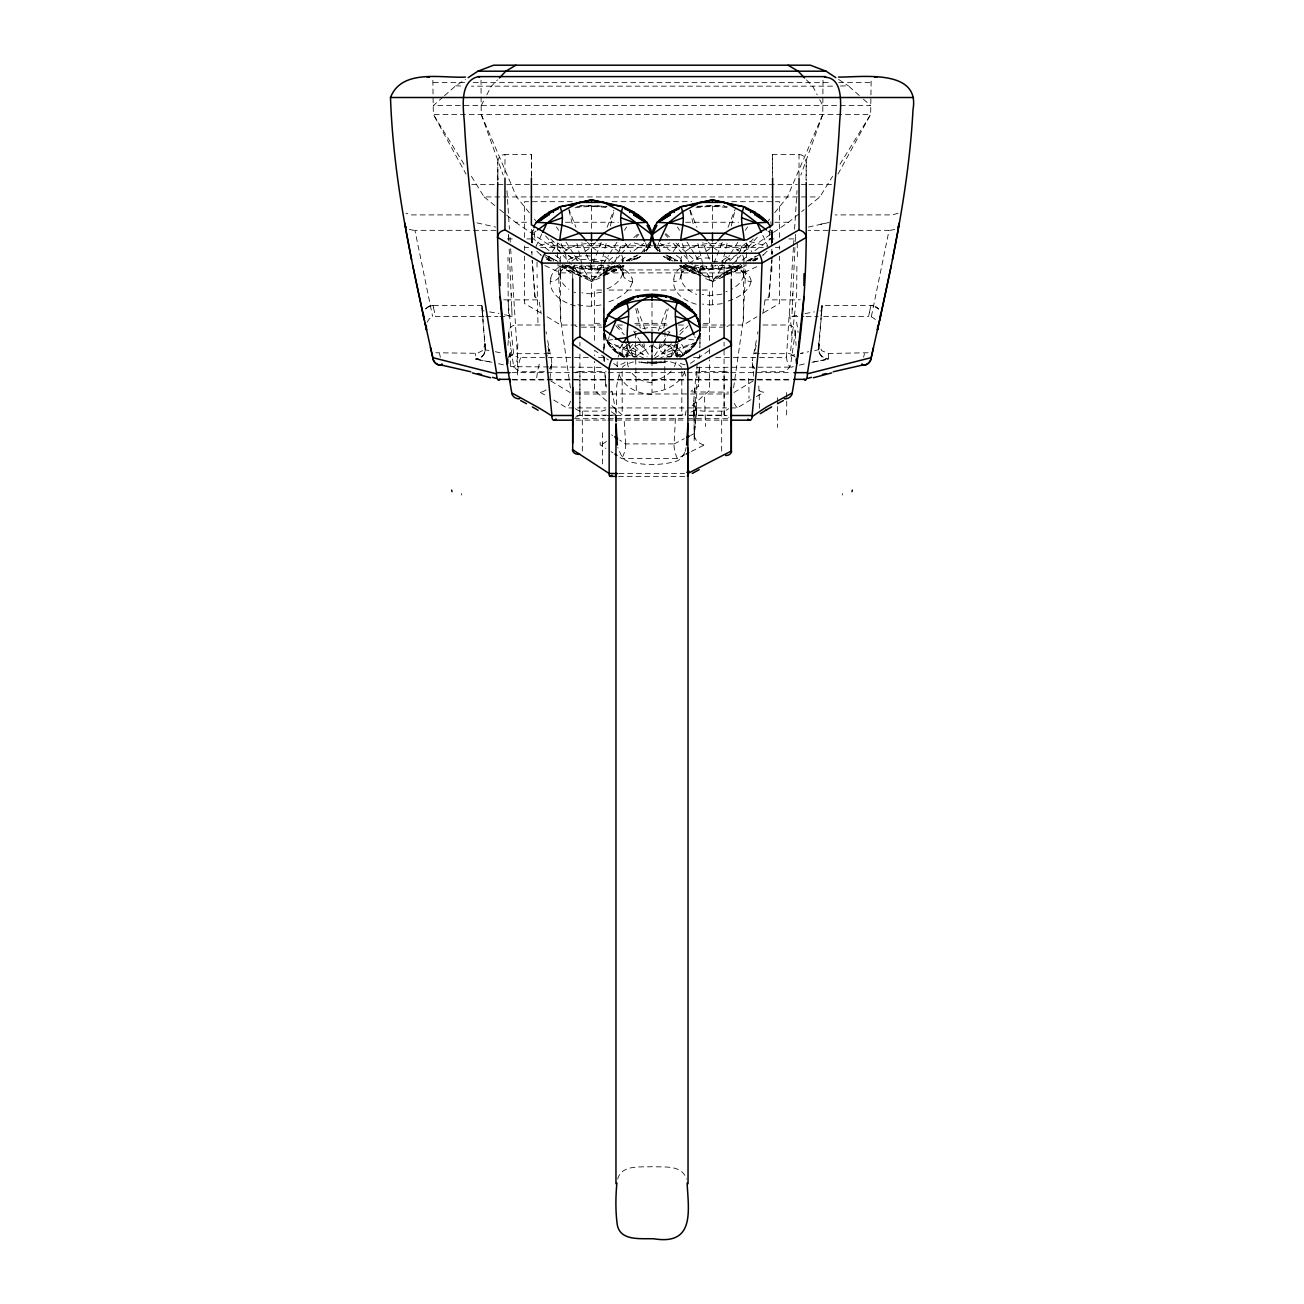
<?xml version="1.0" encoding="UTF-8"?>
<svg xmlns="http://www.w3.org/2000/svg" width="1304" height="1304" viewBox="0 0 1304 1304"><rect width="100%" height="100%" fill="white"/><g stroke="black" fill="none" stroke-linecap="round" stroke-linejoin="round"><path stroke-width="0.75" stroke-dasharray="5 3.75" d="M497.769 180.865L497.769 162.006L497.981 179.577M536.058 231.069L531.462 234.361L532.602 242.674L531.755 231.916L532.016 242.381M560.068 265.788L560.068 273.661A31.541 20.929 -0.1 0 0 568.821 289.211M560.068 264.484L560.068 259.887M572.701 278.942L572.701 269.651A7.319 6.308 -2.3 0 1 574.331 265.69M579.921 354.052L579.905 415.128L575.423 417.28M579.921 346.114L579.921 342.235M579.921 275.503L579.921 267.858M591.543 263.962L591.543 256.366M591.543 254.459L591.56 246.847L595.618 242.316M591.527 254.948L591.527 243.375M603.948 274.329L603.948 267.418L603.964 271.395M626.817 357.296L626.833 344.908L628.593 351.298L634.2 357.198A25.167 17.392 0 0 1 626.931 343.343M652 360.784L652.016 344.875L668.887 357.133M700.052 274.329L700.052 267.418L700.036 271.395M712.473 260.164L712.489 252.552M712.489 250.661L712.489 246.847L716.548 242.316M724.079 350.059L724.079 415.128L728.626 417.361M724.079 346.114L724.079 342.235M731.299 276.22L731.299 269.651A7.319 6.308 0 0 0 729.702 265.657M799.026 176.562L799.026 154.622L772.62 154.622L772.424 175.877M591.511 305.967L591.527 242.935M615.961 422.186L616.808 385.185L619.808 371.2M677.037 343.865L676.988 355.177M699.906 347.5L700.036 332.944M796.891 266.391L796.614 299.871L800.346 299.757M818.782 349.081L821.96 308.331M591.527 296.611L591.543 294.981L591.527 296.774M700.036 336.807L700.052 333.221L699.889 347.5M746.67 248.754L746.703 243.424M485.218 347.777L485.235 349.765L485.186 343.8M712.44 304.663L712.473 242.935M772.587 230.156L772.424 242.544L772.604 229.26M818.814 343.8L819.01 351.135M868.105 352.765L828.431 353.465L821.683 350.711L818.814 343.881L822.025 305.446L870.958 305.413L874.902 306.261L878.44 308.999A9.617 9.617 0 0 0 870.958 305.413L870.485 307.581M828.431 353.465L828.382 359.17L811.512 362.382M600.166 442.3L600.15 444.794L605.952 448.429M746.638 252.324L742.97 321.876L733.582 387.924M806.019 179.577L806.231 162.006L806.231 180.865M821.96 308.396L822.025 305.429M794.918 247.434L791.903 316.383L804.03 316.383M632.57 282.707L632.179 278.225M772.066 254.41L772.18 251.427L771.886 258.583M792.147 309.814L792.229 307.467M792.669 295.747L792.767 293.4M699.351 366.962L698.406 386.359L691.006 391.249M699.286 368.722L698.406 386.359M675.407 418.502L674.087 443.898L625.627 443.898L619.644 440.051M507.924 345.413L508.788 332.911A7.221 7.009 0 0 1 515.96 324.989L544.86 325.006M795.212 241.599L795.554 235.975M795.521 235.975L795.636 234.361M793.419 247.434L786.491 356.937L794.527 354.884L792.522 355.389M793.549 245.413L794.054 237.295M794.576 229.194L797.021 190.661M485.186 343.865L485.023 346L481.975 305.478M508.299 338.779L509.049 329.961M772.245 238.061L772.245 231.916L771.397 242.674L772.245 238.061L772.245 239.838M549.995 378.698L551.478 364.631M769.849 230.091L769.115 238.925L777.005 238.925M822.987 80.196L822.791 114.393L800.835 175.095M690.941 412.129L696.743 409.179L695.309 424.338M821.145 315.975L822.025 305.772M485.023 346L485.186 344.109L482.317 350.711L477.313 353.319L435.895 352.765M696.743 409.179L694.25 434.33L694.853 438.6M694.25 434.232L694.217 432.129M769.001 297.019L771.805 260.376L769.001 297.019L765.024 299.871L762.791 313.873M695.162 425.87L694.331 433.531L690.533 435.471M771.984 242.381L772.538 234.361L767.942 231.069M673.972 279.512L673.793 281.648A7.205 5.933 0 0 0 680.998 275.714L682.986 271.053L681.503 272.78L691.283 265.886M762.987 325.006L788.04 324.989A7.221 7.009 0 0 1 795.196 332.911L790.746 363.8A9.601 9.324 0 0 1 781.259 371.738L761.878 371.738A9.65 9.356 0 0 1 759.498 371.444M795.081 357.003L790.322 353.726L796.141 299.871L765.024 299.871M550.924 368.69L551.771 362.61M622.481 262.886L623.002 259.887L623.002 273.661A9.617 7.922 0 0 0 632.619 281.582M757.559 333.905L757.966 331.672M756.336 340.572L752.408 360.54M838.016 174.051L870.664 114.393L871.154 80.212M676.026 356.774C687.012 352.276 697.868 343.637 699.824 331.249M869.393 312.634L868.578 316.383L820.151 316.383M869.377 312.699L870.371 308.103M686.165 447.533L685.187 451.314M871.398 316.383L889.067 230.335L808.024 230.335M678.716 355.748L678.716 356.66C688.919 352.569 698.08 343.669 699.824 332.455M550.891 278.225L550.451 281.582A9.617 7.922 0 0 0 560.068 273.661L560.101 272.764L559.905 275.095L560.818 271.33L559.97 272.634L562.48 269.406L561.372 270.401L567.403 266.163M686.148 410.793L685.138 415.128L724.16 415.128L724.079 371.477L696.173 371.477L693.598 402.675A9.617 7.84 0 0 0 703.166 411.135L721.683 411.135A9.633 7.873 0 0 0 728.643 408.706M485.023 351.037L485.218 349.863L489.277 350.515L487.256 350.14M660.15 343.539L658.813 349.342L652 359.578L652 343.327M663.72 328.054L668.186 308.689M863.623 357.214L864.454 353.661M606.132 243.522L600.052 268.934L591.527 281.566L559.775 265.429M610.337 225.918L614.086 210.27M727.062 243.522L720.982 268.934L712.473 281.566L703.948 277.866M731.267 225.918L735.016 210.27M756.222 345.495L754.201 353.677L760.069 353.677M531.755 233.693L532.602 230.417M484.909 351.51L484.599 352.455M626.947 356.97L630.419 349.994L629.702 350.841L635.162 346.261L640.215 343.946M646.213 251.15L651.055 242.381M617.672 1179.061C621.698 1164.456 640.264 1167.373 652 1166.705C663.736 1167.373 682.302 1164.456 686.328 1179.061M671.038 356.367L675.439 343.245M615.211 261.664L618.536 252.617M619.204 250.808L621.861 243.587M736.157 261.664L739.466 252.617M740.134 250.808L742.791 243.587M653.418 343.685L652 347.402L650.582 343.685M658.373 330.645L666.882 308.315M601.193 242.446L591.527 267.092L581.877 242.446M607.126 227.271L613.809 210.221M722.123 242.446L712.473 267.092L702.807 242.446M728.056 227.271L735.489 208.314M427.044 322.251L429.326 318.779L432.683 316.774M684.747 452.569L681.699 457.655A16.3 11.85 0 0 1 676.809 461.111C660.932 465.642 643.068 465.642 627.191 461.111A16.3 11.85 0 0 1 622.301 457.655L617.835 447.533M604.176 331.249C605.887 342.756 615.504 350.727 625.284 355.748L625.284 356.66L617.998 353.123L609.604 344.859L607.582 342.349L609.164 336.611M822.791 114.393L787.404 196.937L774.69 212.764M643.573 251.395L647.045 249.471L650.452 242.674M541.828 234.003L536.025 246.407L554.379 241.452M660.427 251.395L656.955 249.471L658.618 242.854M641.503 252.699L650.452 241.338M481.209 105.575L484.306 99.626M486.783 94.882L491.103 86.553L497.557 79.837M808.105 206.423L819.874 196.937L832.571 176.301M839.972 164.255L870.664 114.393L433.336 114.393L432.846 80.212M508.919 357.003L513.743 353.726A7.205 6.52 0.7 0 1 514.591 353.677L541.975 353.677M661.943 344.37L658.813 349.342L664.828 344.174M662.986 342.707L666.132 337.736M667.175 336.073L670.305 331.102M602.171 265.576L600.052 268.934L602.986 266.212M603.23 263.897L608.544 255.486M609.604 253.807L617.036 242.055M624.469 230.286L626.605 226.929M723.101 265.576L720.982 268.934L723.916 266.212M724.16 263.897L729.474 255.486M730.533 253.807L737.966 242.055M745.399 230.286L747.534 226.929M622.334 344.337L617.998 351.037L617.998 353.123L637.428 357.133M552.293 251.623L557.704 243.294M673.223 251.623L678.634 243.294M768.333 220.669L769.604 219.088M617.477 265.739L603.556 273.4L610.353 265.902M611.723 264.402L619.873 255.388M621.226 253.889L630.745 243.392M636.173 237.393L638.895 234.394M701.943 274.427L712.473 281.566L724.502 273.4L731.283 265.902M732.652 264.402L740.802 255.388M742.155 253.889L758.472 235.894M765.823 252.568A60.066 31.508 0 0 1 762.742 255.339L767.143 251.15M671.364 343.669L661.617 354.052L653.597 358.649M679.71 334.769L688.056 325.886M746.442 242.837L737.037 250.303M608.854 260.767L614.738 255.323M616.205 253.97L627.957 243.082M633.826 237.638L638.226 233.546M729.784 260.767L735.668 255.323M737.135 253.97L753.288 238.991M611.853 405.658L622.171 415.031L681.829 415.031L685.268 411.885M692.147 405.658L709.457 390.499L709.457 359.871M443.099 96.952L433.336 105.575L870.664 105.575L860.901 96.952M444.501 95.714L455.666 85.852L465.398 79.446M679.873 331.232L685.888 326.049M743.997 251.069L753.793 245.788L788.512 222.25L804.193 209.602M433.058 305.462L429.097 306.261L425.56 308.999A9.617 9.617 0 0 1 433.042 305.413L481.975 305.413M602.953 275.6L614.559 266.538L619.889 264.549M723.883 275.6L735.489 266.538L740.819 264.549M425.56 308.999L429.097 306.261M603.556 273.4L613.173 266.212M621.177 260.213L627.583 255.421M633.988 250.612L643.606 243.424M631.12 260.653L637.998 256.741M724.502 273.4L734.103 266.212M742.106 260.213L748.512 255.421M754.918 250.612L772.538 237.426M752.049 260.653L758.928 256.741M635.113 357.133L651.984 344.875L652 356.807M571.804 261.093L578.373 256.35M584.942 251.59L591.527 246.831L598.128 251.59M689.441 263.473L699.303 256.35M705.871 251.59L712.473 246.831L719.058 251.59M586.604 265.397L594.999 269.928L709.001 269.928L715.472 265.397M721.943 260.865L728.398 256.35M690.468 363.457L709.457 350.336M640.052 256.676L632.717 261.093M602.057 274.427L591.527 281.566L569.897 266.212M678.341 343.441L661.617 354.052L696.417 342.349L694.836 336.611M733.94 392.504L753.027 381.061M702.758 325.022L743.378 325.022L756.89 316.742M626.507 260.702L637.998 254.965M747.453 260.702L758.928 254.965M603.524 275.763L620.932 265.25M627.892 261.044L636.596 255.78M701.829 265.576L712.473 281.566L720.982 277.866L741.862 265.25M748.822 261.044L755.798 256.839M763.655 312.699L779.482 303.571L779.482 256.171M750.925 399.66L737.135 407.924L730.028 407.924M756.353 396.546L763.753 392.439M754.201 353.677L756.32 352.504M624.111 265.853L613.776 271.558L620.785 265.967A31.459 16.512 0 0 1 605.985 274.557M745.04 265.853L734.722 271.558L741.715 265.967A31.459 16.512 0 0 1 703.801 275.763M753.647 261.093L757.086 259.203M898.097 213.188L892.604 214.899L835.13 214.915M626.181 260.963L634.869 256.171M726.23 272.438L738.406 265.739M747.111 260.963L755.798 256.171M709.001 269.928L717.396 265.397M725.79 260.865L736.988 254.834M603.622 275.943L623.296 265.429M720.982 277.866L744.225 265.429M680.329 356.954C689.734 352.276 698.406 343.963 699.857 333.123A48.052 33.187 0 0 1 679.661 357.28M674.087 443.979L684.209 438.698M685.024 454.623L677.379 458.552L621.715 458.552L619.449 457.068M691.348 451.428L703.867 445.202L703.834 442.3M544.827 265.576L560.622 272.895L743.378 272.895L759.172 265.576M569.881 265.022L566.327 266.652L568.919 265.462M600.052 277.866L591.527 281.566L580.899 265.576M658.813 358.747L696.417 342.349M894.772 229.488L889.996 230.352M653.548 241.338L656.955 246.407L669.8 242.935M696.825 367.369L791.43 367.141M793.37 366.636L791.251 367.19M808.333 227.075L829.148 222.446M799.401 365.12L805.448 363.702M633.499 361.876L627.159 363.849A16.463 11.98 0 0 0 622.301 367.353M802.596 353.009L800.574 353.465L808.659 351.721M791.919 316.383L799.401 314.753M665.219 362.039A48.052 33.187 0 0 1 638.781 362.039L654.135 363.294L667.469 361.567M820.819 224.174L824.976 223.294M666.572 357.133L686.002 353.123L686.002 351.037L681.666 344.337M813.517 361.958L825.66 359.643M805.041 313.612L814.413 311.884M814.723 350.515L818.765 349.765L818.782 347.777M696.906 206.293L724.225 205.641M574.07 266.929L574.07 265.136L585.61 266.358L609.001 265.136L609.001 266.929C593.793 269.325 577.933 268.901 563.181 264.549M694.999 266.929L694.999 265.136L706.54 266.358L729.93 265.136L729.93 266.929C714.722 269.325 698.862 268.901 684.111 264.549M513.613 353.743L507.859 299.871L538.976 299.871L541.209 313.873M820.037 310.955L821.911 310.662M607.582 340.279L613.32 339.48M661.405 361.615L652 362.854L644.16 361.827M575.374 392.129L612.277 391.95L616.401 415.128L579.905 415.128L579.905 371.477L606.083 371.477M579.775 205.641L607.093 206.293M609.001 266.929L614.559 266.538L591.527 279.708L568.511 266.538L583.018 277.866L562.138 265.25M729.93 266.929L735.489 266.538L712.473 279.708L689.441 266.538L701.047 275.6M507.321 299.887L503.719 299.773M414.004 230.352L409.228 229.488M832.571 86.162L471.429 86.162M840.461 86.015L848.334 85.852L859.499 95.714M589.538 260.197L593.532 260.197M576.189 420.149L605.952 420.067M433.336 82.641L465.251 82.641M473.238 82.641L830.762 82.641M838.749 82.641L870.664 82.641M531.576 175.877L531.38 154.622L504.974 154.622L504.974 176.562M471.755 184.581L797.396 184.581M801.275 184.581L807.078 184.581M809.018 184.581L832.245 184.581M471.429 176.301L484.126 196.937L532.88 196.937M534.917 196.937L773.158 196.937M775.195 196.937L819.874 196.937M572.326 201.696L524.518 201.696L524.518 237.426M612.163 201.696L691.837 201.696M731.674 201.696L779.482 201.696L779.482 237.426M468.869 214.915L411.396 214.899L405.903 213.188M499.807 209.602L515.487 222.25L529.147 222.25M565.447 222.25L618.406 222.25M685.594 222.25L738.553 222.25M774.853 222.25L788.512 222.25M495.976 230.335L414.933 230.335L432.602 316.383M507.256 238.925L515.145 238.925M526.995 238.925L534.884 238.925L534.151 230.091M788.855 238.925L796.744 238.925M515.487 222.25L550.207 245.788L753.793 245.788M524.518 247.352L528.576 247.352M540.72 247.352L763.28 247.352M775.424 247.352L779.482 247.352M601.714 290.042L594.542 290.042L594.542 343.213M608.903 290.042L700.492 290.042M702.285 290.042L709.457 290.042L709.457 343.213M483.849 316.383L435.422 316.383L434.607 312.634M485.854 316.383L497.965 316.383M499.97 316.383L512.097 316.269M806.035 316.383L818.146 316.383M594.542 323.327L600.59 323.327M634.869 323.327L669.131 323.327M703.41 323.327L709.457 323.327M547.109 316.742L560.622 325.022L601.242 325.022M617.477 325.022L625.61 325.022M635.749 325.022L668.251 325.022M678.39 325.022L686.523 325.022M581.502 327.157L602.106 327.157M701.894 327.157L722.497 327.157M543.931 353.677L549.799 353.677L547.778 345.495M762.025 353.677L789.409 353.677A7.205 6.52 -0.7 0 1 790.322 353.726M588.283 357.573L517.492 357.573A10.285 3.928 -83.7 0 1 513.466 367.174M598.406 357.573L604.469 357.573M693.467 357.573L701.552 357.573M715.717 357.573L786.508 357.573A10.285 3.928 83.7 0 0 790.534 367.174M601.062 367.369L510.63 366.636M512.032 372.651L791.968 372.651M512.081 379.35L791.919 379.35M512.716 379.953L791.283 379.953M691.951 391.95L728.626 392.129M575.537 393.987L605.708 393.987M611.755 393.987L728.463 393.987M573.972 407.924L566.865 407.924L553.075 399.66M577.509 407.924L605.887 407.924M609.441 407.924L683.915 407.924M687.469 407.924L726.491 407.924M575.374 408.69A9.617 7.84 0 0 0 582.317 411.102L600.834 411.135A9.617 7.873 -9.8 0 0 606.23 409.505M576.922 415.487L605.529 415.487M607.305 415.487L685.969 415.487M689.539 415.487L727.078 415.487M574.461 418.698L604.29 418.698M608.267 418.698L685.806 418.698M687.778 418.698L729.539 418.698M607.957 420.067L686.034 420.067M688.039 420.067L727.811 420.149M618.992 473.45L684.551 473.564M684.698 476.367L618.569 476.384M455.666 85.852L463.539 86.015M688.773 339.219L696.417 340.279M482.04 308.331L482.089 310.662L483.963 310.955M489.587 311.884L498.959 313.612M478.34 359.643L492.488 362.382L475.618 359.17L475.569 353.465M476.938 222.87L495.667 227.075M504.599 314.753L512.081 316.383L509.114 247.434M495.341 351.721L503.425 353.465M508.332 315.552L510.206 315.959M498.552 363.702L504.599 365.12M670.5 361.876L676.841 363.849A16.463 11.98 0 0 1 681.699 367.353M511.478 355.389L509.473 354.884L517.509 356.937L510.581 247.434M749.621 241.452L767.974 246.407L762.172 234.003M634.2 242.935L647.045 246.407L647.045 249.471M871.316 316.774L874.674 318.779L876.956 322.251M666.002 256.741L672.88 260.653M545.072 256.741L551.951 260.653M604.176 332.455L607.582 342.349L642.383 354.052L647.192 356.807M625.284 355.748L627.974 356.774M663.785 343.946L668.838 346.261L674.298 350.841L673.581 349.994L677.053 356.97M666.002 254.965L677.493 260.702M545.072 254.965L556.547 260.702M607.582 342.349L645.187 358.747M614.151 265.462L621.698 270.401L620.59 269.406L623.1 272.634L622.252 271.33L623.165 275.095L622.97 272.764L623.002 273.661M733.663 265.886L743.427 272.78L741.943 271.053L743.932 275.714A7.205 5.933 0 0 0 751.137 281.648L750.974 279.512M623.671 356.954C614.265 352.276 605.594 343.963 604.143 333.123A48.052 33.187 0 0 0 624.339 357.28M680.704 265.429L700.378 275.943M550.207 245.788L560.003 251.069M568.397 255.584L578.21 260.865M540.247 392.439L547.647 396.546M679.84 265.788L690.223 271.558L680.101 265.967M669.131 256.171L677.819 260.963M686.523 265.739L700.444 273.4L693.646 265.902M663.948 256.676L671.218 261.044M679.628 265.674L688.039 270.287L683.214 265.967A31.459 16.512 0 0 0 698.015 274.557M548.202 256.171L556.889 260.963M565.594 265.739L579.498 273.4L572.717 265.902M667.844 259.203L669.995 260.376A60.066 31.508 0 0 1 663.345 256.236M546.914 259.203L550.353 261.093M558.96 265.853L569.277 271.558L562.285 265.967A31.459 16.512 0 0 0 600.199 275.763M547.68 352.504L549.799 353.677M550.973 381.061L570.06 392.504M540.345 312.699L524.518 303.571L524.518 256.171M667.403 255.78L676.108 261.044M683.068 265.25L700.476 275.763M548.202 256.839L555.178 261.044M625.659 343.441L642.383 354.052L632.636 343.669M610.94 451.591L612.929 452.863M611.674 434.868L612.668 435.503M611.25 411.771L616.401 415.128M838.602 79.446L848.334 85.852M597.982 352.716L594.542 350.336L594.542 355.65M601.437 355.095L604.893 357.492M606.621 358.681L608.349 359.871M613.532 363.457L618.715 367.027M566.963 250.303L557.558 242.837M575.602 256.35L582.057 260.865M588.528 265.397L594.999 269.928M534.999 297.019L532.195 260.376L534.999 297.019L538.976 299.871M725.627 256.35L732.196 261.093M604.697 256.35L614.559 263.473M660.394 243.424L670.011 250.612M676.417 255.421L682.823 260.213M690.827 266.212L700.444 273.4M531.462 237.426L549.082 250.612M555.488 255.421L561.894 260.213M484.126 196.937L495.895 206.423M605.594 386.359L604.86 372.243L606.425 387.06M611.446 391.249L612.277 391.95M618.112 326.049L624.127 331.232M639.172 344.174L645.187 349.342L650.06 356.66M606.67 401.045L594.542 390.499L594.542 361.289M665.773 233.546L670.174 237.638M676.042 243.082L687.795 253.97M689.262 255.323L695.146 260.767M701.014 266.212L703.948 268.934L697.868 243.522M550.712 238.991L566.865 253.97M568.332 255.323L574.216 260.767M580.084 266.212L583.018 268.934L576.938 243.522M656.955 246.407L662.497 252.699M538.177 252.568L541.258 255.339A60.066 31.508 0 0 1 538.177 252.568L536.857 251.15M806.442 79.837L812.897 86.553L817.217 94.882M615.944 325.886L624.29 334.769M665.105 234.394L667.827 237.393M673.255 243.392L682.774 253.889M684.127 255.388L692.277 264.402M545.528 235.894L561.845 253.889M563.198 255.388L571.348 264.402M708.382 242.316L712.44 246.847L712.457 254.459M587.452 242.316L591.511 246.847L591.511 250.661M652.945 242.381L657.786 251.15M529.31 212.764L516.596 196.937L481.209 114.393L481.013 80.196M534.395 219.088L535.667 220.669M746.295 243.294L751.707 251.623M625.366 243.294L630.777 251.623M677.395 226.929L679.531 230.286M686.963 242.055L694.396 253.807M695.456 255.486L700.77 263.897M556.466 226.929L558.601 230.286M566.034 242.055L573.467 253.807M574.526 255.486L579.84 263.897M633.695 331.102L636.825 336.073M637.868 337.736L641.014 342.707M642.057 344.37L645.187 349.342L643.85 343.539M464.028 164.255L433.336 114.393L465.984 174.051M653.548 242.674L656.955 249.471M819.694 99.626L822.791 105.575M645.382 242.854L647.045 246.407M690.191 210.221L696.874 227.271M568.511 208.314L575.944 227.271M684.192 371.2L685.92 376.546M637.118 308.315L645.627 330.645M819.401 352.455L819.091 351.51M682.139 243.587L684.796 250.808M685.464 252.617L688.789 261.664M561.209 243.587L563.866 250.808M564.534 252.617L567.843 261.664M481.209 114.393L503.165 175.095M628.561 343.245L632.962 356.367M771.397 230.417L772.245 233.693M689.914 210.27L693.663 225.918M568.984 210.27L572.733 225.918M440.377 357.214L439.497 353.465M635.814 308.689L640.28 328.054M434.623 312.699L433.482 307.467M433.075 305.56L433.515 307.581M547.664 340.572L551.592 360.54A9.65 9.356 0 0 1 549.228 368.69M570.418 387.924L561.03 321.876L557.362 252.324M546.034 331.672L546.441 333.905M681.519 262.886L680.998 259.887L680.998 275.714A31.508 20.538 0 0 0 696.662 294.411M752.229 362.61L753.859 376.954M752.522 364.631L753.076 368.69M508.788 332.911L513.254 363.8A9.601 9.324 0 0 0 522.741 371.738L542.122 371.738A9.65 9.356 0 0 0 544.501 371.444M795.212 332.911L796.076 345.413M794.951 329.961L795.701 338.779M481.975 305.886L482.855 315.975M482.089 310.662L485.218 349.081M818.814 343.865L818.977 346M625.627 443.898L624.045 418.502M506.979 190.661L509.424 229.194M509.945 237.295L510.451 245.413M508.364 234.361L508.478 235.975M508.446 235.975L508.772 241.599M531.967 254.997L531.82 251.427L531.934 254.41M511.233 293.4L511.331 295.747M693.565 403.376L694.005 417.932L693.809 410.01M511.771 307.467L511.853 309.814M616.14 421.942L615.961 414.15L616.026 421.942M481.991 306.195L482.04 308.396M693.956 415.764L694.266 435.585M604.143 349.276L603.948 333.221L604.094 347.5M616.01 421.127L615.961 412.7M531.396 229.26L531.576 242.544L531.413 230.156M622.171 355.177L622.122 343.865M557.297 243.424L557.33 248.754M712.457 256.366L712.457 263.962M677.183 357.1L677.167 344.908L675.407 351.298L669.8 357.198A25.167 17.392 0 0 0 677.069 343.343M603.964 332.944L603.964 336.807M591.511 252.552L591.527 260.164M779.482 245.951L779.482 249.357M772.62 154.622L772.62 176.562M754.967 256.627L754.967 259.708M750.599 259.333L750.599 261.126M743.932 259.887L743.932 275.714A31.231 14.98 0.1 0 0 736.646 266.717M743.378 272.895L743.378 325.022M731.299 269.651L731.299 277.556M724.225 266.114L724.225 267.45M724.079 267.923L724.079 272.585M721.683 411.135L721.683 451.771M718.39 266.358L718.39 268.135M712.473 205.918L712.473 231.574M709.457 348.706L709.457 358.355M706.54 266.358L706.54 268.135M700.721 266.114L700.721 267.45M699.14 334.623L699.14 335.535M697.999 337.638L697.999 338.844M694.396 343.653L694.396 344.859M691.968 346.587L691.968 347.5M689.164 349.065L689.164 350.271M682.514 353.661L682.514 354.867M681.829 371.395L681.829 415.031M674.331 259.333L674.331 261.126M669.963 256.627L669.963 259.708M659.465 249.83L659.465 251.607M654.967 244.125L654.967 245.902M652 302.593L652 331.118M652 360.686L652 369.765M652 371.624L652 392.83M649.033 244.125L649.033 245.902M644.535 249.83L644.535 251.607M634.037 256.627L634.037 259.708M629.669 259.333L629.669 261.126M622.171 371.395L622.171 415.031M621.486 353.661L621.486 354.867M614.836 349.065L614.836 350.271M612.032 346.587L612.032 347.5M609.604 343.653L609.604 344.859M606.001 337.638L606.001 338.844M604.86 334.623L604.86 335.535M603.279 266.114L603.279 267.45M597.46 266.358L597.46 268.135M591.527 205.918L591.527 231.574M585.61 266.358L585.61 268.135M582.317 411.135L582.317 450.988M579.775 266.114L579.775 267.45M560.622 272.895L560.622 325.022M553.401 259.333L553.401 261.126M549.033 256.627L549.033 259.708M531.755 238.061L531.755 239.838M531.38 154.622L531.38 176.562M524.518 245.951L524.518 250.368M497.769 174.589L497.769 181.761M819.059 352.699A10.35 9.764 68.7 0 0 828.382 359.073A10.35 9.454 67.4 0 1 819.352 352.569M484.648 352.569A10.35 9.454 -67.4 0 1 475.618 359.024A10.35 9.764 -68.8 0 0 484.941 352.699M842.237 495.047A393.123 1.532 -79 0 1 842.531 493.531M461.469 493.531A393.123 1.532 79 0 1 461.763 495.047M770.876 221.615A486.555 23.896 -85.1 0 1 771.137 226.44M771.365 231.704A486.555 23.896 -85.1 0 1 771.56 237.393M771.642 240.409A486.555 23.896 -85.1 0 1 771.838 272.601M537.981 322.658A486.555 21.402 85.6 0 1 537.199 285.478M537.118 277.915A486.555 21.402 85.6 0 1 537.085 274.248M537.036 267.075A486.555 21.402 85.6 0 1 537.036 260.164M517.46 374.981A451.428 25.933 84.4 0 1 517.9 340.833M510.304 365.984A442.398 25.819 84.3 0 1 510.712 348.364M797.217 242.919A513.972 15.583 -87 0 1 797.331 260.164M758.749 385.854A397.981 40.408 -80 0 1 759.368 410.76M763.736 392.211A9.845 8.46 37.7 0 1 757.934 389.831M754.771 368.69A9.65 9.356 0 0 1 752.424 360.54M786.654 392.455A410.141 26.096 -83.8 0 1 786.638 415.063M777.428 397.769A402.675 26.487 -83.6 0 1 777.347 427.451M737.119 407.549A10.155 3.847 76.4 0 1 733.516 401.159M570.484 401.159A10.155 3.847 -76.5 0 1 566.881 407.549M546.066 389.831A9.845 8.443 -37.5 0 1 540.263 392.211M536.71 377.687A397.981 43.749 78.7 0 1 539.986 362.104M748.561 378.502A409.114 40.033 -80.4 0 1 749.018 398.437M497.883 162.006A7.384 7.188 0.9 0 1 504.974 154.491M799.026 154.491A7.384 7.188 0 0 1 806.116 162.006M508.43 313.563A485.495 14.344 87.1 0 1 507.989 257.23M789.393 314.003A451.428 28.117 -83.7 0 1 791.789 336.041M796.548 322.153A442.398 27.987 -83.6 0 1 798.081 332.553M546.213 359.92A409.114 44.01 78.9 0 1 549.163 349.227M517.688 371.216A402.675 30.383 82.2 0 1 520.687 357.606M508.674 357.85A410.141 30.269 82.4 0 1 511.152 348.983M634.2 332.601A25.167 17.392 0 0 1 636.14 331.412M642.742 328.738A25.167 17.392 0 0 1 661.258 328.738M667.86 331.412A25.167 17.392 0 0 1 669.8 332.601M699.857 332.716A48.052 33.187 0 0 1 679.661 356.872M663.736 361.909A48.052 33.187 0 0 1 640.264 361.909M624.339 356.872A48.052 33.187 0 0 1 604.143 332.716M676.059 361.99A25.509 20.554 -14.3 0 1 674.347 366.505M671.201 371.053A25.509 20.554 -14.3 0 1 651.984 380.67M651.951 382.545A25.509 22.608 -0.1 0 1 631.087 372.015M628.381 366.864A25.509 22.608 -0.1 0 1 627.257 362.039M684.796 371.819A34.572 26.976 -9.2 0 1 652 392.211M652.016 394.232A34.572 29.161 -0.1 0 1 618.178 372.031M617.248 366.864A34.572 29.161 -0.1 0 1 617.183 364.794A34.344 26.83 9 0 1 617.199 361.909M685.04 364.696A9.617 5.949 0.1 0 1 678.748 362.104M625.252 362.104A9.617 5.949 -0.1 0 1 617.199 364.794M618.129 357.149A34.344 26.83 9 0 1 630.517 342.968M627.094 356.628A25.167 20.375 13.8 0 1 634.217 343.245M671.641 344.973A34.344 24.776 0 0 1 684.111 355.633M667.958 344.859A25.167 18.435 0.1 0 1 676.923 356.611M694.054 400.898A453.841 17.963 -87.6 0 1 694.184 440.524M696.955 364.126A380.393 9.682 -88.5 0 1 696.858 377.704M696.792 384.615A380.393 9.682 -88.5 0 1 696.499 413.026M603.785 360.947A380.393 12.143 88.2 0 1 603.703 344.598M603.687 336.791A380.393 12.143 88.2 0 1 603.687 332.976M603.703 321.909A380.393 12.143 88.2 0 1 603.768 308.07M724.079 371.444A7.205 6.031 0 0 1 728.61 372.781M575.341 372.732A7.205 5.982 4.6 0 1 579.905 371.477M577.02 326.652A7.302 6.243 0 0 1 575.39 325.772M728.496 325.658A7.302 6.21 -7.8 0 1 726.931 326.538M664.942 331.591A1055.441 200.686 79.4 0 1 664.388 388.608M636.336 390.483A1039.255 232.552 -77.4 0 1 635.651 333.449M602.399 463.963A404.973 20.913 86.9 0 1 602.676 431.282M704.453 397.215A405.332 23.423 -86.4 0 1 705.464 426.506M694.869 388.478A416.318 23.488 -86.5 0 1 695.863 418.209M677.363 458.372A9.845 2.396 76.9 0 1 673.989 443.784M625.773 443.767A9.959 2.836 -74.6 0 1 621.715 458.307M703.834 444.876A10.171 7.107 37 0 1 693.842 434.216M606.344 441.42A10.008 7.188 -32.9 0 1 600.166 444.55M742.709 255.339A31.459 16.512 0 0 1 743.802 261.37M681.128 261.37A31.459 16.512 0 0 1 682.22 255.339M686.132 250.857A31.459 16.512 0 0 1 738.797 250.857M757.771 258.795A60.066 31.508 0 0 1 754.934 260.376M740.053 266.097A60.066 31.508 0 0 1 684.877 266.097M656.613 249.7A60.066 31.508 0 0 1 653.402 243.832M695.928 207.792A60.066 31.508 0 0 1 729.001 207.792M770.224 229.422A60.066 31.508 0 0 1 772.294 240.93M771.528 231.558A60.066 31.508 0 0 1 771.528 243.033M757.771 257.98A60.066 31.508 0 0 1 751.919 261.061M738.26 265.755A60.066 31.508 0 0 1 686.67 265.755M673.011 261.061A60.066 31.508 0 0 1 665.822 257.149M656.613 248.885A60.066 31.508 0 0 1 653.402 243.033M697.787 206.733A60.066 31.508 0 0 1 727.143 206.733M621.78 255.339A31.459 16.512 0 0 1 622.872 261.37M560.198 261.37A31.459 16.512 0 0 1 561.29 255.339M565.202 250.857A31.459 16.512 0 0 1 617.868 250.857M650.598 243.832A60.066 31.508 0 0 1 647.387 249.7M640.655 256.236A60.066 31.508 0 0 1 634.005 260.376M619.123 266.097A60.066 31.508 0 0 1 563.947 266.097M549.066 260.376A60.066 31.508 0 0 1 546.229 258.795M531.706 240.93A60.066 31.508 0 0 1 533.776 229.422M574.999 207.792A60.066 31.508 0 0 1 608.072 207.792M650.598 243.033A60.066 31.508 0 0 1 647.387 248.885M638.178 257.149A60.066 31.508 0 0 1 630.989 261.061M617.33 265.755A60.066 31.508 0 0 1 565.74 265.755M552.081 261.061A60.066 31.508 0 0 1 546.229 257.98M532.472 243.033A60.066 31.508 0 0 1 532.472 231.558M576.857 206.733A60.066 31.508 0 0 1 606.213 206.733M721.846 294.101A31.769 20.391 -0.4 0 1 712.457 295.095M712.457 295.552A31.769 20.864 0.2 0 1 702.171 294.362M743.557 275.714A31.508 18.012 -8.1 0 1 731.968 288.966M727.176 291.248A31.508 18.012 -8.1 0 1 725.904 291.754M712.489 261.289A31.231 14.98 0.1 0 1 725.399 262.609M681.536 275.714A31.231 17.946 8.2 0 1 684.747 265.315M696.385 259.235A31.231 17.946 8.2 0 1 712.473 258.225M750.957 281.648A38.272 21.581 -6.4 0 1 725.888 301.713M722.286 303.587A39.56 24.76 -0.2 0 1 712.506 304.419M734.951 266.978A38.37 18.875 0.1 0 1 750.859 279.529M696.238 304.239A38.256 24.059 0 0 1 673.614 281.648M673.809 279.512A38.321 21.679 5.9 0 1 686.312 264.402M712.408 304.908A39.56 25.249 0 0 1 702.448 304.06M601.6 292.129A31.638 20.603 -0.5 0 1 591.527 293.302M591.527 293.808A31.655 21.125 0.2 0 1 581.943 292.748M622.53 273.677A31.541 18.093 -9.1 0 1 605.463 289.537M591.576 259.594A31.214 14.686 0.1 0 1 610.125 262.446M617.362 265.935A31.214 14.686 0.1 0 1 622.937 273.661M575.602 292.764A31.541 20.929 -0.1 0 1 574.119 292.145M560.704 273.677A31.214 17.995 9.2 0 1 562.317 264.842M568.495 259.577A31.214 17.995 9.2 0 1 591.543 256.154M632.179 282.707A40.62 22.918 -6.5 0 1 605.741 302.772M601.046 304.973A42.087 26.471 -0.2 0 1 591.592 305.707M591.478 306.244A42.103 27.025 0 0 1 576.286 304.37M575.292 305.87A40.522 25.607 0 0 1 550.207 281.566M550.728 278.208A40.049 22.641 5.8 0 1 563.246 264.793M581.16 259.789A41.5 22.217 1.4 0 1 589.441 259.268M593.434 261.289A41.5 20.228 0.1 0 1 600.948 261.794M617.949 266.065A40.049 21.565 -1.7 0 1 631.902 278.257M699.743 354.59L699.661 358.127L699.743 354.59M656.58 361.99L647.42 361.99A25.167 17.392 0 0 0 656.58 361.99M878.44 308.999L875.587 306.88L878.44 308.999M604.453 361.664L604.339 358.127L604.453 361.664"/><path stroke-width="1.5" d="M552.081 416.155A539.4 407.435 -57.4 0 0 537.281 406.962L511.787 392.96C499.318 323.555 496.319 252.829 497.769 182.446M534.037 227.63L534.037 225.853C539.628 216.578 550.451 211.378 559.872 206.782C565.137 216.937 560.606 229.227 559.872 239.969L579.335 233.237L603.736 233.237L623.198 239.969C622.464 229.227 617.933 216.937 623.198 206.782C635.504 212.601 652.766 221.224 651.609 237.426A60.066 31.508 0 0 1 651.364 240.132M572.701 449.554L572.701 278.942M579.921 277.035L579.921 336.676L612.146 358.877L685.382 358.877L724.079 337.817L724.079 274.133M603.948 329.667C607.892 282.642 696.108 282.642 700.052 329.667L677.037 342.235L622.106 342.235L603.948 329.635L603.948 275.714M617.591 473.564L609.164 473.45L609.164 369.065L572.701 343.93M671.837 299.333C681.666 301.827 691.364 308.005 696.417 316.986L696.417 314.9L670.419 296.937L652.016 295.438L633.581 296.937L626.67 302.675C631.772 315.193 625.138 328.967 627.925 341.371M676.075 341.371C678.862 328.967 672.228 315.193 677.33 302.675L686.002 304.142L686.002 306.212M652.636 240.132A60.066 31.508 0 0 1 652.391 237.295C651.332 221.142 668.544 212.601 680.802 206.782C686.067 216.937 681.536 229.227 680.802 239.969L700.264 233.237L724.665 233.237L744.128 239.969C743.394 229.227 738.863 216.937 744.128 206.782C753.549 211.378 764.372 216.578 769.963 225.853L769.963 227.63M731.299 345.43L687.893 369.065L687.893 473.45L731.283 451.037M700.052 329.635L700.052 275.714M731.299 340.849L731.299 450.874L731.299 387.337M799.026 178.126L799.026 229.863L758.716 253.22L545.284 253.22L504.974 229.863L504.974 178.126M572.701 425.12L573.108 421.844M803.72 298.812L796.63 363.8L796.108 359.285M804.03 273.791L803.916 285.413M806.231 182.446L806.231 237.475L761.992 263.098L759.368 339.301L752.098 415.487L730.647 415.487M500.231 296.546L507.386 364.077L507.435 360.898M806.231 237.475C805.872 289.57 801.145 341.632 792.213 392.96L766.67 406.897A539.4 407.239 60 0 0 752.229 416.628M803.737 298.469L803.769 296.546M699.824 331.249L700.052 327.597C682.791 318.714 670.468 302.381 652.016 295.438L652 294.394L651.984 295.438C633.532 302.381 621.209 318.714 603.948 327.597L604.176 331.249M687.942 423.898L686.621 444.974M838.521 77.083C861.585 77.344 920.477 68.313 912.996 109.715C908.595 193.644 889.475 275.877 871.202 357.655L807.42 373.808A9.927 3.032 83 0 1 804.095 379.138M651.609 237.426L651.315 239.838L651.609 234.361L620.948 211.427L603.736 202.381L591.56 199.903L559.872 206.782L536.025 222.316C554.2 223.017 574.771 224.272 586.099 240.8M426.278 325.315L426.506 329.896M877.51 329.814L877.739 325.446M616.89 1183.054C615.602 1196.795 615.423 1210.78 617.232 1224.489C619.987 1241.538 641.275 1238.213 653.972 1238.8C695.179 1245.516 688.496 1210.568 687.11 1183.054M877.706 328.69L877.462 330.042M510.043 379.35L499.905 379.35A9.927 3.081 -83.9 0 1 496.514 373.873L432.798 357.655C413.678 271.933 393.498 185.624 390.499 97.507C401.762 68.395 441.73 78.436 465.479 77.083M899.369 222.772L898.489 227.76M898.391 228.265L892.376 259.936M899.01 224.81L897.804 227.32M891.284 265.364L879.858 319.317M606.001 318.404L604.176 325.984L604.176 324.777M879.206 322.235L879.597 320.458M879.548 320.67L880.021 318.567M880.33 317.116L880.347 317.1A9.617 9.617 0 0 0 880.526 314.117M877.69 329.064L878.244 326.57M877.951 327.842L879.01 323.115M873.452 347.826L870.893 359.024M862.074 363.832L861.748 365.25L833.272 371.754M650.452 241.338L651.315 238.061M656.955 225.38L652.685 233.693L652.685 231.916M507.892 359.285L507.386 364.077M609.946 334.786L616.205 320.148L628.463 316.383M542.66 232.226L546.8 223.375L562.106 211.427L579.335 202.381L603.736 202.381L623.198 206.782L647.045 222.316C628.87 223.017 608.3 224.272 596.971 240.8M659.433 241.093L667.729 223.375L683.051 211.427L700.264 202.381L712.44 199.903L744.128 206.782L767.974 222.316C749.8 223.017 729.229 224.272 717.901 240.8M632.163 299.333C622.334 301.827 612.635 308.005 607.582 316.986L607.582 314.9C626.425 297.247 653.614 297.882 677.33 302.675M623.426 342.659L626.67 337.622C645.578 327.712 665.839 334.166 684.959 338.681M654.461 341.811C663.117 325.185 682.041 323.392 696.417 314.9M499.399 77.914L505.854 71.198L515.895 65.2M543.915 217.54L538.536 221.924L538.536 220.148M660.476 220.963L669.963 215.16L669.963 212.079L679.058 208.999M537.59 229.96L546.8 223.375L562.122 217.817M468.185 77.621L477.916 71.198L493.629 65.2L810.371 65.2L826.084 71.198L835.815 77.621M766.41 229.96L741.894 211.427L724.665 202.381L700.264 202.381L680.802 206.782L656.955 222.316C675.13 223.017 695.7 224.272 707.029 240.8M760.216 413.694L767.062 409.505M765.904 410.238L771.642 406.897M692.294 473.433L699.188 469.684M686.849 472.325L689.131 471.103M824.454 77.229C845.399 77.164 840.265 110.498 839.58 123.016C835.196 206.896 821.015 289.863 807.535 372.651L793.924 372.651M777.477 403.686L783.378 400.589M689.278 436.106L686.735 437.411M686.295 453.988L688.822 452.7M683.051 217.817L667.729 223.375L652.391 234.361L652.685 239.838L652.391 237.426M549.033 215.16L549.033 212.079L558.128 208.999M813.337 377.769L831.691 372.895M807.795 378.356L811.463 377.361M822.433 374.492L826.051 373.563M610.859 204.972L614.559 205.25L591.56 199.903L568.511 205.25L572.212 204.972M731.788 204.972L735.489 205.25L712.489 199.903L689.441 205.25L693.141 204.972M874.658 77.246L877.429 76.626M559.872 206.782L566.784 205.559M680.802 206.782L687.713 205.559M626.67 302.675L617.998 304.142L617.998 306.212M615.227 339.219L626.67 337.622M825.611 76.61L478.389 76.61C458.78 81.076 463.425 108.639 464.42 123.016C468.804 206.896 482.985 289.863 496.465 372.651L510.076 372.651M554.396 420.214L572.228 420.165M477.916 71.198L826.084 71.198M390.499 97.507L913.501 97.507M497.769 237.475L542.008 263.098L761.992 263.098M609.164 369.065L687.893 369.065M793.957 379.35L804.095 379.35A9.927 3.081 83.9 0 0 806.573 378.714M573.352 415.487L551.902 415.487L544.632 339.301L542.008 263.098M610.565 476.367L616.564 476.367M731.772 420.165L749.604 420.214M737.216 205.559L744.128 206.782M616.287 205.559L623.198 206.782M426.571 76.626L429.342 77.246M470.728 371.754L442.252 365.25L441.926 363.832M477.949 373.563L481.567 374.492M472.341 372.895L490.663 377.769M492.537 377.361L496.205 378.356M675.537 316.383L687.795 320.148L694.054 334.786M745.872 208.999L754.967 212.079L754.967 215.16M624.942 208.999L634.037 212.079L634.037 215.16L643.524 220.963M741.878 217.817L757.2 223.375L761.34 232.226M620.948 217.817L636.27 223.375L644.567 241.093M520.622 400.589L526.523 403.686M478.389 76.61L479.546 77.229M532.358 406.897L538.112 410.238M572.701 449.717L609.164 473.499M788.105 65.2L798.146 71.198L804.601 77.914M607.582 314.9C621.959 323.392 640.883 325.185 649.539 341.811M760.085 217.54L765.464 221.924L765.464 220.148M614.934 454.151L616.922 455.438M614.657 436.791L617.64 438.747M647.045 225.38L651.315 233.693L651.315 231.916M406.196 227.32L405.267 225.755L405.511 227.76M677.33 337.622L679.498 340.98M699.824 324.777L699.824 325.984L697.999 318.404M652.685 238.061L653.548 241.338M730.892 421.844L731.299 425.12M433.107 359.024L430.418 347.272M425.756 326.57L426.538 330.042M423.474 314.117A9.617 9.617 0 0 0 423.653 317.1L423.702 317.279M425.185 324.011L426.049 327.842M424.99 323.115L425.234 324.24M423.979 318.567L424.452 320.67M424.142 319.317L412.716 265.364M404.99 224.81L405.234 225.69L404.631 222.772M411.624 259.936L405.609 228.265M617.379 444.974L616.058 423.898M500.084 285.413L499.97 273.791M772.62 178.029L772.62 224.842L746.719 239.855L557.281 239.855L531.38 224.842L531.38 178.029M762.433 217.703L762.433 219.056M758.928 215.013L758.928 216.79M750.599 210.629L750.599 212.422M731.299 279.137L731.299 345.462M712.473 199.903L712.473 202.381M712.473 233.237L712.473 240.995M699.14 321.697L699.14 322.626M694.396 312.389L694.396 313.596M691.968 309.733L691.968 310.645M689.164 306.978L689.164 308.184M688.039 448.283L688.039 1183.771M682.514 302.381L682.514 303.587M678.716 300.572L678.716 301.485M674.673 298.763L674.673 299.969M674.331 210.629L674.331 212.422M670.419 296.937L670.419 299.023M666.002 215.013L666.002 216.79M665.969 296.269L665.969 297.475M662.497 217.703L662.497 219.056M661.405 295.617L661.405 296.53M659.465 220.148L659.465 221.924M656.743 294.997L656.743 296.204L652 296.481L647.257 296.204L647.257 294.997M654.967 225.853L654.967 227.63M653.548 229.064L653.548 230.417M652 294.394L652 300.132M652 332.634L652 342.805M650.452 229.064L650.452 230.417M649.033 225.853L649.033 227.63M644.535 220.148L644.535 221.924M642.595 295.617L642.595 296.53M641.503 217.703L641.503 219.056M637.998 215.013L637.998 216.79M638.031 296.269L638.031 297.475M633.581 296.937L633.581 299.023M629.669 210.629L629.669 212.422M629.327 298.763L629.327 299.969M625.284 300.572L625.284 301.485M621.486 302.381L621.486 303.587M615.961 424.191L615.961 1183.771M614.836 306.978L614.836 308.184M612.032 309.733L612.032 310.645M609.604 312.389L609.604 313.596M604.86 321.697L604.86 322.626M591.527 199.903L591.527 202.381M591.527 233.237L591.527 240.995M572.701 387.337L572.701 443.132M553.401 210.629L553.401 212.422M545.072 215.013L545.072 216.79M541.567 217.703L541.567 219.056M499.905 379.138A9.927 3.032 -83 0 1 497.394 378.845M852.017 491.641A400.312 1.597 -79.2 0 1 852.311 490.076M451.689 490.076A400.312 1.597 79.2 0 1 451.983 491.641M792.327 393.286A10.139 8.46 41.3 0 1 784.34 398.877M519.677 398.796A10.139 8.378 -40.3 0 1 511.657 393.286M752.163 416.514A10.285 3.765 75.6 0 1 747.958 419.089M556.042 419.024A10.285 3.733 -75.2 0 1 551.804 416.546M510.288 381.697A442.398 25.819 84.3 0 1 510.272 379.334M799.026 230.026A7.482 6.047 36.6 0 1 806.394 237.491M758.716 253.465A7.628 2.722 77.1 0 1 762.09 263.18M541.453 263.604A7.628 3.13 -75 0 1 545.268 253.465M497.427 237.524A7.482 6.21 -30.1 0 1 504.974 230.026M798.814 341.941A442.398 27.987 -83.6 0 1 798.912 343.702M604.746 324.093A48.052 33.187 0 0 1 605.806 321.012M698.194 321.012A48.052 33.187 0 0 1 699.254 324.093M604.143 326.75A48.052 33.187 0 0 1 607.322 317.508M611.772 311.575A48.052 33.187 0 0 1 614.689 308.82M621.715 303.962A48.052 33.187 0 0 1 629.93 300.246M647.68 296.676A48.052 33.187 0 0 1 656.319 296.676M674.07 300.246A48.052 33.187 0 0 1 682.285 303.962M689.311 308.82A48.052 33.187 0 0 1 692.228 311.575M696.678 317.508A48.052 33.187 0 0 1 699.857 326.75M685.382 358.975A7.449 1.76 76.5 0 1 687.942 369.162M609.082 369.195A7.547 2.086 -74 0 1 612.146 359.024M687.958 473.629A9.91 2.298 76.3 0 1 687.42 476.156M731.642 451.2A10.35 6.96 38 0 1 725.66 455.487M611.967 475.161A10.057 2.706 -73.5 0 1 609.033 473.743M579.628 454.33A10.155 6.993 -33.1 0 1 572.391 449.831M572.505 343.979A7.563 5.02 -31.2 0 1 579.905 336.823M724.111 338.029A7.694 4.988 35.3 0 1 731.544 345.495M652.636 240.93A60.066 31.508 0 0 1 652.391 238.094M662.188 220.05A60.066 31.508 0 0 1 669.995 215.013M756.385 215.796A60.066 31.508 0 0 1 762.742 220.05M651.609 238.094A60.066 31.508 0 0 1 651.364 240.93M541.258 220.05A60.066 31.508 0 0 1 547.615 215.796M634.005 215.013A60.066 31.508 0 0 1 641.812 220.05M861.748 365.055A10.236 8.965 63.4 0 0 871.056 359.089A10.236 8.998 65.3 0 1 861.748 365.104M432.944 359.089A10.236 8.965 -63.4 0 0 442.252 365.055A10.236 8.998 -65.3 0 1 432.961 359.089"/></g></svg>
